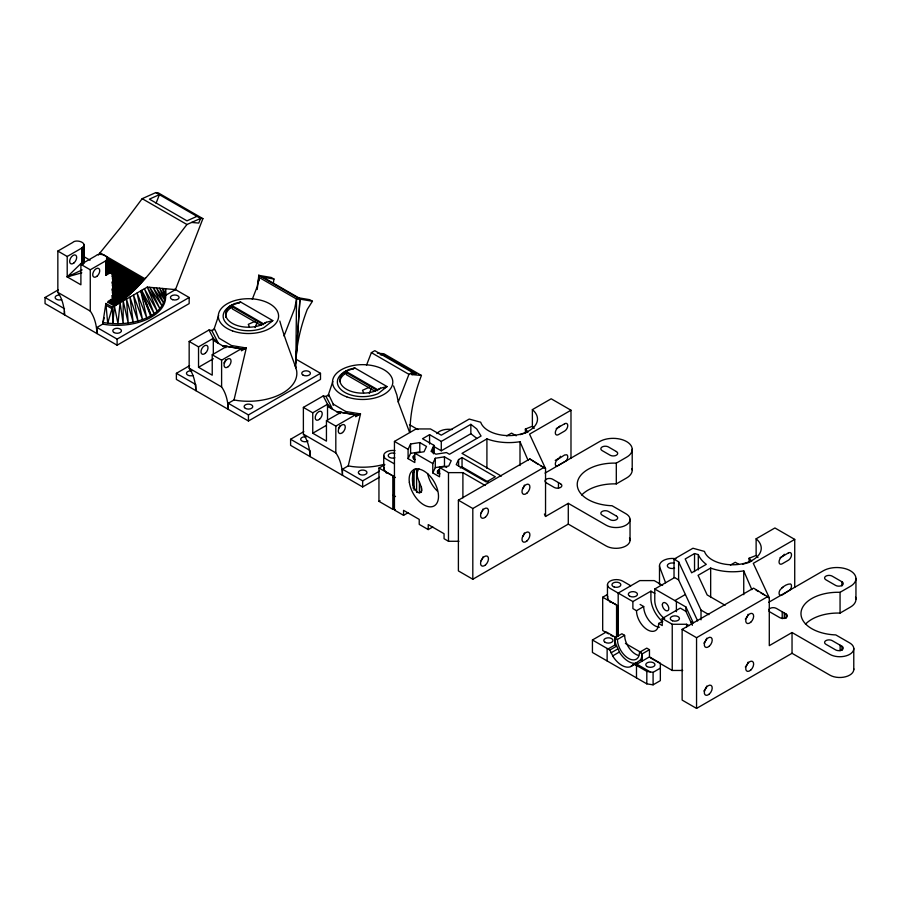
<?xml version="1.0" encoding="UTF-8"?>
<svg xmlns="http://www.w3.org/2000/svg" width="901" height="901" viewBox="0 0 901 901"><rect width="100%" height="100%" fill="white"/><g stroke="black" fill="none" stroke-linecap="round" stroke-linejoin="round"><path stroke-width="1.35" d="M279.817 321.026C284.153 336.873 290.291 352.088 295.798 367.664L296.53 299.031L258.97 277.339L258.79 275.368L271.257 277.485L273.96 279.04L273.363 282.914M113.053 286.822L113.076 299.312M295.832 363.159L299.954 299.132L258.79 275.368L257.224 289.514M284.018 336.017L294.728 308.39L296.53 299.031L299.954 299.132L296.024 358.564A124.068 71.629 -60 0 1 307.218 309.505L312.433 301.249L309.73 299.684L297.251 297.578M635.588 664.893L649.463 656.885L649.463 649.677L646.76 648.123L639.552 652.29L639.169 655.106A15.655 9.044 60 0 1 628.47 658.406A15.655 9.044 60 0 1 617.771 642.762L617.388 639.485L614.685 637.931L614.685 645.139L608.029 648.979M104.156 317.783L102.691 324.123L105.867 303.468L112.4 307.241L112.828 323.583C134.125 325.081 169.073 316.228 165.457 288.725L165.559 296.012A48.722 28.134 0 0 1 154.161 315.327L150.625 317.501A48.722 28.134 0 0 1 102.691 324.123L96.936 327.457L96.936 333.55A70.03 40.432 -60 0 0 90.269 311.104L90.269 269.793L105.034 261.256C112.096 256.47 99.414 251.886 95.675 255.85L80.899 264.376L80.899 284.806L67.203 276.9L67.203 256.481L81.98 247.944C89.041 243.157 76.348 238.574 72.609 242.538L57.844 251.064L57.844 292.386A70.03 40.432 -60 0 1 64.512 314.821L64.512 311.172M84.165 245.804L84.063 262.698L84.255 261.189M105.946 260.716L105.946 275.278L107.309 272.417L112.873 273.375L112.985 287.869M258.97 277.339L257.168 286.709L252.291 299.256M384.006 470.356L384.029 467.135M618.187 607.004L616.746 606.17L616.746 605.134C613.93 602.713 606.35 601.474 607.77 596.316M246.3 347.989L241.434 350.804L241.434 348.721L222.502 345.714L243.867 349.397L241.434 348.721L221.601 360.175L221.601 386.934A70.03 40.432 -60 0 1 228.257 409.369L228.257 403.276L234.023 399.954L246.3 347.989L231.456 345.534L219.011 338.157L214.551 328.876L211.78 330.476L209.009 330.003L189.165 341.445L189.165 368.205A70.03 40.432 -60 0 1 195.832 390.651L195.832 384.558L176.382 373.318L176.382 379.411L248.439 421.015L320.497 379.411L320.497 373.318L296.474 359.454M360.513 413.931L355.647 416.746L355.647 414.663L336.715 411.656L358.08 415.338L355.647 414.663L335.814 426.117L335.814 452.876A70.03 40.432 -60 0 1 342.47 475.311L342.47 469.218L348.236 465.896L360.513 413.931L345.68 411.475L333.224 404.099L328.764 394.818L325.993 396.417L323.222 395.944L303.378 407.387L303.378 434.147A70.03 40.432 -60 0 1 310.045 456.593L310.045 450.5L290.595 439.26L290.595 445.353L362.652 486.957L379.467 477.248M213.819 329.822L218.65 315.474M328.032 395.764L332.863 381.416M156.087 203.209L159.398 194.661L149.408 199.132L186.969 220.824L196.959 216.353M165.457 295.427L175.47 289.615L202.905 218.639L158.137 192.791L155.794 192.589L142.178 198.671L120.678 227.446L98.322 254.938M255.107 327.581L257.089 322.457M366.504 365.198L371.381 352.64L374.805 350.669L412.365 372.361L412.365 374.636M369.32 393.523L371.313 388.399M409.583 432.334L398.231 401.959L408.941 374.332L412.365 372.361L411.284 374.546L421.431 375.447A124.068 71.629 -60 0 0 410.011 432.491M408.085 449.306L410.597 443.99L419.787 442.571L426.511 446.457L424.044 451.761L414.809 453.192L414.809 462.551L408.085 458.665L408.085 449.306L394.447 441.422L394.447 510.067L403.558 515.338L408.119 512.703M408.085 458.665L410.597 453.349L410.597 443.99M433.899 445.308L431.072 451.401L435.915 454.194L446.457 452.561L449.441 454.284L481.055 436.028L476.697 428.921L470.851 424.348L441.276 441.422L429.574 434.665L422.513 438.742L433.899 445.308L433.899 453.338M432.784 463.565L435.284 458.249L444.475 456.83L451.21 460.715L448.743 466.02L439.542 467.461L439.542 476.82L432.784 472.924L432.784 463.565L414.809 453.192M432.784 472.924L435.284 467.608L435.284 458.249M458.598 459.566L456.244 464.634L486.315 481.99L495.325 476.787L462.044 457.573L458.598 459.566L458.598 466.256M418.897 468.745C413.705 476.145 421.544 483.071 421.848 490.459L420.564 492.532L418.041 492.667C411.464 487.79 410.811 475.413 415.237 469.061M649.463 649.677L642.255 653.844L642.255 661.052L640.453 660.005L630.43 666.74A19.112 11.037 60 0 1 613.209 656.795L609.853 650.038L592.43 639.98L592.43 652.459L646.817 683.859L653.09 684.828L660.343 680.649L660.343 663.17L649.463 656.885M640.329 660.242L641.05 658.89A19.112 11.037 60 0 0 641.996 653.698M202.905 218.639L200.563 218.436L186.946 224.518C164.117 253.564 144.374 287.216 112.4 307.241L107.703 323.177L102.691 322.468M83.388 246.987L83.388 263.621L83.782 246.536M145.748 277.598L144.847 278.668L100.067 252.821M437.492 473.577L437.492 471.077L438.776 469.624L438.776 473.746M230.408 308.041L232.357 306.836L263.329 324.709M344.621 373.983L346.57 372.777L377.542 390.651M229.71 306.34L231.332 305.338M270.908 321.702L272.8 320.61L266.324 322.276L262.428 324.45A22.818 13.177 0 0 1 232.3 323.358A22.818 13.177 0 0 1 230.408 305.957L234.159 303.716L240.646 302.049L272.8 320.61L263.937 327.66A25.296 14.607 0 0 1 230.555 326.444A25.296 14.607 0 0 1 228.449 307.162L232.357 304.752M343.923 372.282L345.545 371.28M384.186 388.196L387.025 386.552L380.537 388.218L376.641 390.392A22.818 13.177 0 0 1 346.513 389.288A22.818 13.177 0 0 1 344.621 371.899L348.372 369.658L354.859 367.991L387.025 386.552L378.15 393.591A25.296 14.607 0 0 1 344.768 392.385A25.296 14.607 0 0 1 342.662 373.104L346.57 370.694L346.57 374.85L375.154 391.361M70.616 274.94L67.203 276.9L81.8 272.823M174.76 289.176L189.165 297.499L189.165 303.592L117.107 345.196L45.05 303.592L45.05 297.499L58.261 289.874M107.985 302.252L112.062 299.898M105.867 303.468L107.703 323.177L112.828 323.583L114.404 306.058L147.291 287.104L175.47 289.615M96.936 327.457L117.107 339.103L189.165 297.499M238.754 303.141L240.646 302.049L230.442 305.856L232.357 306.836L232.357 308.908L260.941 325.419M189.165 341.445L198.535 346.862L213.312 338.325L218.436 343.371L211.78 330.476M176.382 373.318L189.593 365.693M266.324 322.276L263.621 323.842L231.456 305.27L232.357 306.836A22.739 13.132 0 0 0 225.802 317.355M198.535 346.862L198.535 367.293L212.231 375.188L212.231 354.769L226.996 346.232M198.535 367.293L213.312 358.756M228.257 403.276L248.439 414.922L320.497 373.318M352.967 369.083L354.859 367.991L344.655 371.798L346.57 372.777A22.739 13.132 0 0 0 339.925 381.641M303.378 407.387L312.748 412.804L327.525 404.267L332.649 409.313L325.993 396.417M290.595 439.26L303.806 431.635M380.537 388.218L377.834 389.784L345.669 371.212L346.57 372.777M312.748 412.804L312.748 433.223L326.444 441.13L326.444 420.699L341.22 412.174M312.748 433.223L326.387 425.351M394.447 441.422L416.059 428.944L430.475 428.944L441.276 435.183L469.207 419.066L480.695 422.22A28.663 16.545 0 0 0 519.978 434.305A28.663 16.545 0 0 0 532.378 409.628L551.175 398.783L570.986 410.225L570.986 458.102M393.906 476.483L393.906 508.716L392.825 509.347L378.949 501.339L378.949 468.058L384.862 464.668M342.47 469.218L362.652 480.864L379.467 471.155M378.949 468.058L393.005 475.953L393.005 477.001L394.447 477.834L395.348 477.305M434.259 446.727L441.276 450.793L470.851 433.708L470.851 424.348M378.949 501.339L380.031 500.708M528.11 460.456L520.001 441.704A40.59 23.437 0 0 1 486.912 438.888L461.999 453.383L501.339 476.1M506.7 435.904L511.543 433.111L516.217 435.814M460.242 467.979L462.044 466.932L488.196 482.035M394.447 510.067L395.348 509.549M570.986 410.225L529.551 434.147L545.544 468.599L545.544 516.476L568.283 503.344L606.114 525.182A14.011 8.086 0 0 0 625.936 525.182A14.011 8.086 0 0 0 625.936 513.75L612.049 505.731A36.952 21.331 0 0 1 577.293 483.206A36.952 21.331 0 0 1 616.307 463.137L626.386 457.325A19.112 11.037 0 0 0 626.837 441.715A19.112 11.037 0 0 0 599.807 441.456L545.004 473.104M556.244 428.617L558.293 427.434A4.46 2.579 -60 0 0 559.87 426.038M629.484 537.976A14.011 8.086 0 0 1 623.154 547.2A14.011 8.086 0 0 1 606.114 545.95L568.283 524.112L472.811 579.242L458.395 570.919L458.395 500.19L529.822 458.958L545.544 468.599L540.735 465.828M403.558 515.338L403.558 510.338L419.224 519.393L419.224 524.382L428.234 529.585L432.795 526.95M555.23 460.411L558.293 458.632A4.46 2.579 -60 0 0 560.523 456.278M458.395 500.19L472.811 508.513L544.227 467.281M581.708 495.021A36.952 21.331 0 0 1 616.307 483.905L626.386 478.093A19.112 11.037 0 0 0 632.018 468.61M608.468 633.853L602.69 630.509L602.69 597.228L607.398 594.536M697.656 620.935L678.611 579.884L674.027 577.237L674.027 559.161L692.948 548.247L704.447 551.401A28.663 16.545 0 0 0 743.719 563.485A28.663 16.545 0 0 0 756.13 538.809L774.916 527.963L794.727 539.406L794.727 587.283M694.536 553.563L685.199 558.958L691.63 572.811L706.294 564.353A44.915 25.938 0 0 1 698.298 554.599L694.536 553.563L694.536 571.639M602.69 597.228L616.746 605.134M616.746 606.17L617.647 605.652L617.647 635.903M630.801 585.785L622.692 581.111A8.92 5.147 0 0 0 610.078 581.111A8.92 5.147 0 0 0 610.078 588.387L632.885 601.553L650.905 591.157L654.768 593.387M664.645 618.57A15.283 8.83 60 0 1 654.768 600.449L654.768 589.006L674.59 577.564M632.885 601.553L632.885 608.603L636.5 610.698L643.697 606.531A15.655 9.044 60 0 0 659.487 627.209M751.851 589.637L743.742 570.874A40.59 23.437 0 0 1 710.664 568.069L698.072 575.334L707.172 594.942L725.08 605.281M592.43 639.98L606.294 631.973L615.901 637.514M730.441 565.073L735.284 562.28L738.797 564.308M674.838 600.584L685.391 594.491M614.685 637.931L621.893 633.763L624.596 635.329L624.979 638.595A15.655 9.044 60 0 0 638.539 655.466M617.388 639.485L624.596 635.329M794.727 539.406L753.292 563.328L769.285 597.78L769.285 645.657L792.035 632.525L829.866 654.363A14.011 8.086 0 0 0 849.677 654.363A14.011 8.086 0 0 0 849.677 642.92L835.79 634.912A36.952 21.331 0 0 1 801.034 612.376A36.952 21.331 0 0 1 840.059 592.317L850.127 586.495A19.112 11.037 0 0 0 850.578 570.896A19.112 11.037 0 0 0 823.559 570.637L768.744 602.285M636.5 610.698A15.655 9.044 60 0 0 647.571 629.867A15.655 9.044 60 0 0 658.642 623.481L662.246 625.564L662.246 618.514L680.266 608.107L685.909 611.362L692.373 625.294M609.853 650.038L616.521 646.197L614.685 645.139M658.642 623.481L662.246 621.397M611.013 652.842L617.681 648.99M779.996 557.787L782.045 556.604A4.46 2.579 -60 0 0 784.275 554.25M612.669 655.905L619.336 652.054M853.72 668.655A14.011 8.086 0 0 1 845.735 676.73A14.011 8.086 0 0 1 829.866 675.131L792.035 653.293L696.552 708.411L682.136 700.1L682.136 629.371L753.563 588.128L769.285 597.78L766.886 596.394M632.626 665.321L637.075 662.753M630.97 666.47L636.523 663.26M682.136 629.371L696.552 637.694L767.979 596.451M782.203 594.998L789.929 590.054A4.46 2.579 -60 0 0 790.582 583.949C786.629 583.747 782.417 586.99 779.973 590.076A4.46 2.579 -60 0 0 780.626 595.426L781.381 595.347M633.786 663.857L646.817 671.38L653.09 672.349L660.343 668.159M805.46 624.202A36.952 21.331 0 0 1 840.059 613.085L850.127 607.263A19.112 11.037 0 0 0 855.556 597.115M105.946 275.278L110.102 272.902M82.137 269.883L67.203 276.9L81.98 262.506L81.98 247.944M532.378 409.628L532.378 426.274L525.396 429.056L525.396 433.235M756.13 538.809L756.13 555.455L749.136 558.237L749.148 562.404L742.559 564.274M255.062 321.308L248.282 324.36L249.453 326.894M369.275 387.25L362.495 390.302L363.666 392.836M520.091 434.676L523.932 433.426M410.597 453.349L419.787 451.93L419.787 442.571M435.284 467.608L444.475 466.189L446.727 467.484M439.542 467.461L448.484 472.631L462.9 472.631L485.143 485.47M428.234 529.585L428.234 524.585L444.069 533.73L444.069 538.719L448.484 541.276L458.969 541.276M662.246 618.514L672.236 624.269L686.641 624.269L689.04 625.654M650.612 657.967L672.236 670.457L682.71 670.457M191.609 222.434L198.761 223.076L200.563 218.436L155.794 192.589M377.395 353.181L383.86 353.755L421.431 375.447M380.188 354.746L384.22 355.107L416.386 373.678L412.354 373.318M234.023 399.954L237.875 400.596A48.406 27.954 0 0 0 296.632 370.694L295.686 367.225M348.236 465.896L352.088 466.538A48.406 27.954 0 0 0 384.085 464.319M261.493 276.934L273.96 279.04M299.954 299.132L312.433 301.249M107.906 272.778L112.535 273.577M841.939 581.776L832.197 576.144A4.46 2.579 0 0 0 825.89 576.144A4.46 2.579 0 0 0 825.89 579.782L835.632 585.413A4.46 2.579 0 0 0 841.939 585.413A4.46 2.579 0 0 0 841.939 581.776L841.939 585.932M142.178 198.671L186.946 224.518M263.002 277.181L298.76 297.837M371.381 352.64L408.941 374.332M538.336 464.443L529.822 458.958M756.074 590.144L758.473 591.54M760.883 592.926L764.487 594.998M786.1 618.165L786.1 614.02L776.347 608.389A4.46 2.579 0 0 0 768.891 609.538M841.939 646.254L832.197 640.634A4.46 2.579 0 0 0 825.89 640.634A4.46 2.579 0 0 0 825.89 644.271L835.632 649.903A4.46 2.579 0 0 0 841.939 649.903A4.46 2.579 0 0 0 841.939 646.254L841.939 650.409M674.027 559.161L678.611 561.807L701.023 610.112L701.023 619.843M409.493 424.698L417.895 429.552M106.453 258.08L143.969 279.738M106.791 259.826L143.09 280.785M665.58 582.767L659.746 567.247A12.738 7.354 0 0 1 675.908 558.755M107.118 261.56L142.2 281.822M106.217 262.596L141.311 282.858M106.532 264.308L140.41 283.871M662.618 585.447L654.216 580.593L639.8 580.593L618.187 593.072L618.187 636.444M106.836 266.009L139.509 284.874M701.023 610.112L708.929 614.673M107.129 267.698L138.596 285.865M106.217 268.678L137.673 286.845M84.052 256.74L90.055 260.209M106.87 269.917L112.873 273.375M106.498 270.345L110.125 272.44M112.546 273.836L136.749 287.813M111.623 274.794L135.814 288.759M654.768 589.006L685.909 606.981L693.252 622.805M111.893 276.427L134.88 289.705M112.163 278.06L133.945 290.629M112.434 279.67L132.999 291.541M112.693 281.27L132.053 292.442M213.312 340.409L225.869 347.662M327.525 406.351L340.094 413.604M57.844 251.064L67.203 256.481M80.899 264.376L90.269 269.793M111.735 282.148L131.096 293.332M111.983 283.725L130.138 294.199M415.237 459.6L413.232 458.44L412.793 456.818L414.077 455.365L414.077 459.555M439.936 473.858L437.931 472.698L437.492 471.077M112.231 285.279L129.17 295.055M112.479 286.822L128.212 295.9M112.715 288.343L127.232 296.722M111.747 289.153L126.264 297.544M111.972 290.651L125.284 298.332M112.208 292.138L124.304 299.121M112.434 293.602L123.324 299.887M112.659 295.044L122.345 300.641M111.668 295.776L121.353 301.373M212.231 354.769L221.601 360.175M326.444 420.699L335.814 426.117M111.893 297.195L120.362 302.094M112.118 298.603L119.371 302.792M640.093 604.447L643.697 606.531M111.116 299.29L118.38 303.479M394.447 463.891L386.338 459.217A8.92 5.147 0 0 1 384.918 453A8.92 5.147 0 0 1 394.953 450.601M110.125 299.954L117.389 304.144M109.134 300.607L116.387 304.797M109.291 301.497L115.824 305.27M108.131 301.238L115.396 305.439M106.036 305.259L111.983 308.694M384.029 469.804L386.338 472.113L393.005 475.953M57.844 292.386L90.269 311.104M189.165 368.205L221.601 386.934M303.378 434.147L335.814 452.876M393.196 495.212L395.505 496.541M45.05 297.499L64.512 308.728M625.395 643.415L641.005 652.425M610.788 635.182L613.097 636.523M639.552 652.29L642.255 653.844M650.252 671.909L637.75 664.69L636.489 665.422L636.489 677.901M107.883 302.274L114.404 306.058L117.986 323.673L120.092 302.804L123.133 323.448L123.2 301.002L128.212 322.918L126.5 299.098L133.168 322.062L129.935 297.116L137.943 320.925L133.483 295.066L142.471 319.495L137.11 292.983L146.717 317.794L140.759 290.877L151.177 315.508L141.671 290.347L154.161 313.672L144.385 288.77L157.27 311.284L147.291 287.104L159.928 308.728L149.735 287.318L162.101 306.025L153.17 287.622L163.768 303.198L156.447 287.915L164.906 300.292L159.533 288.196L165.502 297.33L162.495 288.455L165.559 294.345L165.457 293.771M470.851 433.708L476.697 438.28M756.13 555.455L757.955 557.595M751.772 561.334L749.136 558.237L750.454 561.864M532.378 426.274L534.214 428.414M528.031 432.153L525.396 429.056L526.713 432.683M323.222 395.944L327.525 404.267L327.525 420.395M209.009 330.003L213.312 338.325L213.312 354.453M544.407 514.02L545.544 516.476M393.579 385.91L396.89 395.055L398.231 401.959M140.759 290.877L150.625 315.846M295.179 365.716L295.798 367.664M691.349 621.555L691.405 623.222M855.95 578.408L855.95 599.176M853.776 648.393L853.776 669.668M840.137 645.217L840.137 650.759M840.059 592.317L840.059 613.085M792.035 632.525L792.035 653.293M784.298 612.973L784.298 618.514M782.214 611.768L782.214 618.694M743.742 570.874L743.742 594.694M710.664 568.069L710.664 597.487M698.298 554.599L698.298 569.894M696.552 637.694L696.552 708.411M686.641 624.269L686.641 627.073M685.909 606.981L685.909 611.362M678.611 561.807L678.611 579.884M676.392 601.485L676.392 611.655M672.236 624.269L672.236 670.457M659.498 565.738L659.498 584.58M653.09 672.349L653.09 684.828M650.905 591.157L650.905 598.208A20.768 11.983 60 0 0 662.832 621.746M646.817 671.38L646.817 683.859M632.209 449.227L632.209 469.995M630.036 519.213L630.036 540.487M616.566 605.235L616.566 637.131M616.307 463.137L616.307 483.905M610.078 601.282L610.078 602.33M607.758 598.906L607.758 599.525M607.465 584.749L607.465 597.645M607.128 648.461L607.128 660.94M568.283 503.344L568.283 524.112M558.462 482.598L558.462 488.128M520.001 441.704L520.001 465.513M486.912 438.888L486.912 468.306M472.811 508.513L472.811 579.242M462.9 472.631L462.9 497.848M462.044 457.573L462.044 466.932M448.484 472.631L448.484 541.276M444.475 456.83L444.475 466.189M441.276 441.422L441.276 450.793M433.663 445.826L433.663 453.845M432.852 447.583L432.852 452.933M429.574 434.665L429.574 444.024M421.409 486.889L421.409 492.43M419.404 481.99L419.404 492.915M416.6 468.576L416.6 492.306M414.077 469.32L414.077 490.257M413.232 485.549L413.232 488.286M412.793 472.18L412.793 484.738M392.825 476.066L392.825 509.347M386.338 472.113L386.338 473.149M383.725 455.568L383.725 468.464M362.652 480.864L362.652 486.957M345.68 411.475L345.68 412.726M333.224 404.099L333.224 405.349M328.764 394.818L328.764 396.068M248.439 414.922L248.439 421.015M117.107 339.103L117.107 345.196M107.309 257.866L107.298 273.431M107.14 257.371L107.129 273.927M107.016 257.123L106.994 274.174M106.87 256.886L106.836 274.411M106.656 260.074L106.656 274.636M106.442 260.299L106.442 274.861M106.205 260.513L106.205 275.075M84.255 244.554L84.243 262.202M83.939 246.3L83.939 262.934M83.59 246.761L83.59 263.407M83.151 247.201L83.151 263.835M82.892 247.403L82.892 264.038M82.61 247.595L82.61 264.241M82.306 247.775L82.306 263.036M674.601 568.148A4.843 2.793 0 0 1 667.303 565.839A4.843 2.793 0 0 1 674.342 563.26M782.856 587.215A4.46 2.579 -60 0 1 782.045 587.812M748.123 662.134A5.609 3.232 -60 0 1 745.318 666.988M706.688 638.223A5.609 3.232 -60 0 1 703.884 643.077M748.123 614.302A5.609 3.232 -60 0 1 745.318 619.156M706.688 686.089A5.609 3.232 -60 0 1 703.884 690.943M768.891 610.867A4.46 2.579 0 0 0 770.04 612.027L779.793 617.658A4.46 2.579 0 0 0 786.1 617.658A4.46 2.579 0 0 0 786.1 614.02M635.723 663.249A19.112 11.037 60 0 1 619.877 652.943L615.924 644.384A19.112 11.037 60 0 1 614.978 638.088M61.628 299.661A4.336 2.5 0 0 1 55.276 298.141A4.336 2.5 0 0 1 59.466 294.999M437.3 491.011A20.768 11.983 60 0 1 427.615 473.509M482.936 556.908A5.609 3.232 -60 0 1 481.089 560.76M436.861 433.618A12.738 7.354 0 0 1 452.156 429.574M394.875 457.798A4.46 2.579 0 0 1 388.185 455.568A4.46 2.579 0 0 1 394.875 453.338M524.371 532.953A5.609 3.232 -60 0 1 522.524 536.793M524.371 485.121A5.609 3.232 -60 0 1 522.524 488.973M482.936 509.042A5.609 3.232 -60 0 1 481.089 512.894M225.599 359.713A4.967 2.872 -60 0 1 224.89 361.402M224.574 361.932A4.967 2.872 -60 0 1 223.831 362.912M192.96 375.492A4.336 2.5 0 0 1 186.496 373.645A4.336 2.5 0 0 1 191.913 370.908M339.812 425.655A4.967 2.872 -60 0 1 338.427 428.38M308.063 441.028A4.336 2.5 0 0 1 300.821 439.913A4.336 2.5 0 0 1 306.126 436.85M258.79 275.368L258.756 280.966L258.79 275.368M556.874 459.938L556.232 460.895A4.46 2.579 -60 0 0 556.874 466.245L566.177 460.873A4.46 2.579 -60 0 0 566.83 454.768L564.6 454.994L556.874 459.938M564.6 423.785L558.451 427.344A4.46 2.579 -60 0 0 555.309 432.795A4.46 2.579 -60 0 0 558.451 434.62L564.6 431.072A4.46 2.579 -60 0 0 567.754 425.61A4.46 2.579 -60 0 0 564.6 423.785M788.352 552.966L782.203 556.514A4.46 2.579 -60 0 0 779.05 561.976A4.46 2.579 -60 0 0 782.203 563.801L788.352 560.253A4.46 2.579 -60 0 0 791.506 554.791A4.46 2.579 -60 0 0 788.352 552.966M616.397 451.559L608.445 446.964A4.46 2.579 0 0 0 602.138 446.964A4.46 2.579 0 0 0 602.138 450.601L610.09 455.196A4.46 2.579 0 0 0 616.397 455.196A4.46 2.579 0 0 0 616.397 451.559M560.546 483.792L552.606 479.208A4.46 2.579 0 0 0 546.299 479.208A4.46 2.579 0 0 0 546.299 482.846L554.25 487.441A4.46 2.579 0 0 0 560.546 487.441A4.46 2.579 0 0 0 560.546 483.792M616.397 516.036L608.445 511.453A4.46 2.579 0 0 0 602.138 511.453A4.46 2.579 0 0 0 602.138 515.09L610.09 519.674A4.46 2.579 0 0 0 616.397 519.674A4.46 2.579 0 0 0 616.397 516.036M614.155 586.979A4.46 2.579 0 0 0 620.845 584.749A4.46 2.579 0 0 0 614.155 582.519A4.46 2.579 0 0 0 614.155 586.979M750.724 670.107A5.609 3.232 -60 0 0 752.493 661.424A5.609 3.232 -60 0 0 745.87 667.303A5.609 3.232 -60 0 0 750.724 670.107M672.563 620.8A4.584 2.647 0 0 0 679.444 618.514A4.584 2.647 0 0 0 672.563 616.216A4.584 2.647 0 0 0 672.563 620.8M709.29 694.063A5.609 3.232 -60 0 0 711.058 685.379A5.609 3.232 -60 0 0 704.436 691.258A5.609 3.232 -60 0 0 709.29 694.063M750.724 622.276A5.609 3.232 -60 0 0 752.493 613.592A5.609 3.232 -60 0 0 745.87 619.471A5.609 3.232 -60 0 0 750.724 622.276M709.29 646.197A5.609 3.232 -60 0 0 711.058 637.514A5.609 3.232 -60 0 0 704.436 643.393A5.609 3.232 -60 0 0 709.29 646.197M629.641 596.147A4.584 2.647 0 0 0 637.311 594.964A4.584 2.647 0 0 0 631.702 591.72A4.584 2.647 0 0 0 629.641 596.147M662.336 604.808A4.584 2.647 60 0 0 667.202 610.867A4.584 2.647 60 0 0 667.202 604.38A4.584 2.647 60 0 0 662.336 604.808M605.145 642.323A4.584 2.647 0 0 0 612.815 641.14A4.584 2.647 0 0 0 607.195 637.897A4.584 2.647 0 0 0 605.145 642.323M647.121 666.56A4.584 2.647 0 0 0 654.79 665.377A4.584 2.647 0 0 0 649.17 662.134A4.584 2.647 0 0 0 647.121 666.56M97.026 276.224A4.967 2.872 -60 0 0 98.783 268.475A4.967 2.872 -60 0 0 92.859 273.51A4.967 2.872 -60 0 0 97.026 276.224M73.972 262.912A4.967 2.872 -60 0 0 75.729 255.163A4.967 2.872 -60 0 0 69.805 260.198A4.967 2.872 -60 0 0 73.972 262.912M172.587 299.661A4.336 2.5 0 0 0 179.085 297.499A4.336 2.5 0 0 0 172.587 295.337A4.336 2.5 0 0 0 172.587 299.661M114.044 332.548A4.336 2.5 0 0 0 121.297 331.433A4.336 2.5 0 0 0 115.992 328.369A4.336 2.5 0 0 0 114.044 332.548M409.347 482.373A20.768 11.983 60 0 0 433.178 506.373A20.768 11.983 60 0 0 428.944 474.973A20.768 11.983 60 0 0 409.347 482.373M485.538 517.016A5.609 3.232 -60 0 0 487.317 508.333A5.609 3.232 -60 0 0 480.683 514.223A5.609 3.232 -60 0 0 485.538 517.016M485.538 564.882A5.609 3.232 -60 0 0 487.317 556.199A5.609 3.232 -60 0 0 480.683 562.078A5.609 3.232 -60 0 0 485.538 564.882M526.972 493.095A5.609 3.232 -60 0 0 528.752 484.411A5.609 3.232 -60 0 0 522.118 490.29A5.609 3.232 -60 0 0 526.972 493.095M526.972 540.927A5.609 3.232 -60 0 0 528.752 532.243A5.609 3.232 -60 0 0 522.118 538.122A5.609 3.232 -60 0 0 526.972 540.927M232.548 330.915A30.15 17.412 0 0 0 278.578 316.668A30.15 17.412 0 0 0 234.192 300.776A30.15 17.412 0 0 0 232.548 330.915M205.293 353.293A4.967 2.872 -60 0 0 207.061 345.545A4.967 2.872 -60 0 0 201.137 350.579A4.967 2.872 -60 0 0 205.293 353.293M228.358 366.606A4.967 2.872 -60 0 0 230.115 358.868A4.967 2.872 -60 0 0 224.191 363.891A4.967 2.872 -60 0 0 228.358 366.606M245.376 408.367A4.336 2.5 0 0 0 252.618 407.252A4.336 2.5 0 0 0 247.313 404.189A4.336 2.5 0 0 0 245.376 408.367M303.018 375.086A4.336 2.5 0 0 0 310.271 373.971A4.336 2.5 0 0 0 304.966 370.908A4.336 2.5 0 0 0 303.018 375.086M346.761 396.857A30.15 17.412 0 0 0 392.791 382.598A30.15 17.412 0 0 0 348.405 366.718A30.15 17.412 0 0 0 346.761 396.857M342.571 432.548A4.967 2.872 -60 0 0 344.328 424.799A4.967 2.872 -60 0 0 338.404 429.833A4.967 2.872 -60 0 0 342.571 432.548M319.517 419.235A4.967 2.872 -60 0 0 321.274 411.487A4.967 2.872 -60 0 0 315.35 416.521A4.967 2.872 -60 0 0 319.517 419.235M359.589 474.309A4.336 2.5 0 0 0 366.831 473.194A4.336 2.5 0 0 0 361.526 470.131A4.336 2.5 0 0 0 359.589 474.309"/></g></svg>
